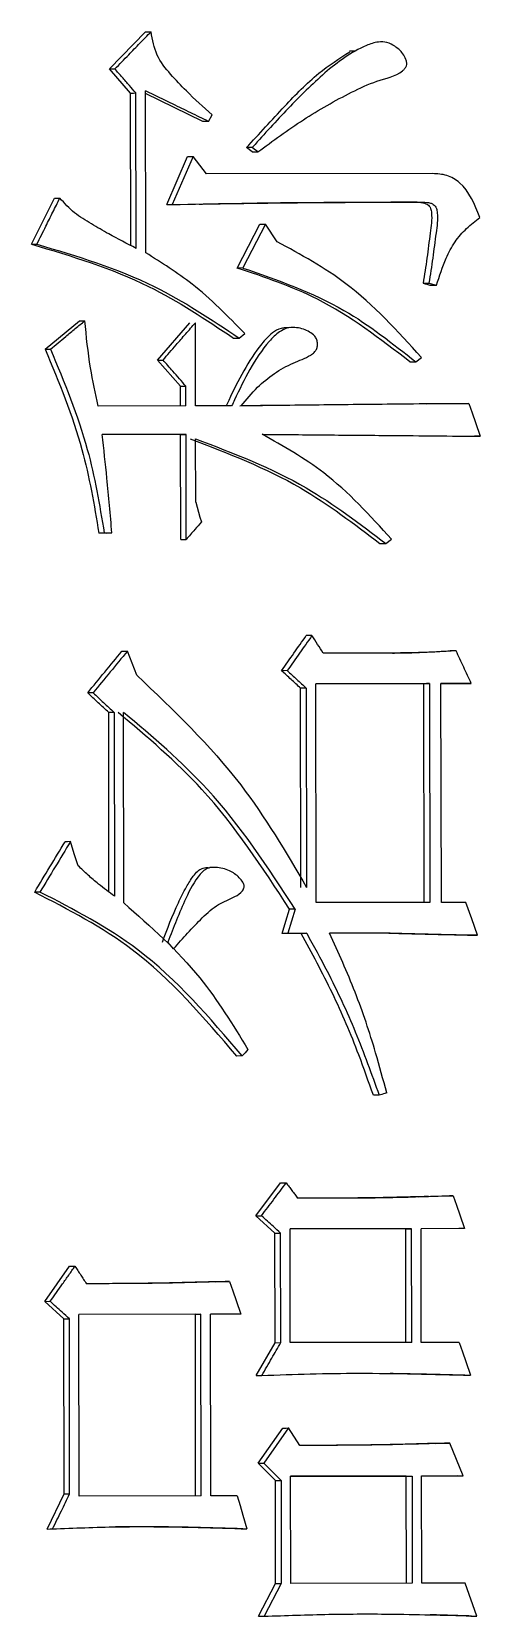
# Model space of a CAD drawing. Header units: millimetres. Extents: x 2320 to 4000, y 933 to 2121.
# Drawn here: x 2883.69 to 2885.91, y 1098.01 to 1105.84 of the extents above; entities that cross this region are included whole.
import ezdxf

# ---------------------------------------------------------------- set-up
doc = ezdxf.new("R2010")
doc.units = ezdxf.units.MM

msp = doc.modelspace()

# ---------------------------------------------------------------- linework, layer by layer
at = {"color": 7, "linetype": 'Continuous', "lineweight": 25}
for p, q in [((2884.0767, 1105.6598), (2884.2553, 1105.8439)), ((2884.2554, 1105.8439), (2884.2824, 1105.8442)), ((2885.2928, 1105.7479), (2885.2641, 1105.7477)), ((2884.0767, 1105.6598), (2884.1035, 1105.66)), ((2884.1805, 1105.5409), (2884.0767, 1105.6598)), ((2884.256, 1104.7515), (2884.2546, 1105.552)), ((2884.1818, 1104.7874), (2884.1805, 1105.5409)), ((2884.2088, 1104.7731), (2884.2075, 1105.5412)), ((2884.5384, 1105.4007), (2884.2546, 1105.5387)), ((2884.5658, 1105.401), (2884.5384, 1105.4007)), ((2884.5658, 1105.401), (2884.5846, 1105.4334)), ((2884.7825, 1105.2714), (2884.7548, 1105.2711)), ((2884.783, 1105.2496), (2884.7548, 1105.2711)), ((2884.783, 1105.2496), (2884.8108, 1105.2498)), ((2884.3603, 1104.9895), (2884.4634, 1105.2276)), ((2884.4907, 1105.2278), (2884.3875, 1104.9897)), ((2884.5568, 1105.1413), (2884.4907, 1105.2278)), ((2885.6749, 1105.1426), (2884.5568, 1105.1413)), ((2883.6917, 1104.794), (2883.8045, 1105.0213)), ((2883.8045, 1105.0213), (2883.8309, 1105.0215)), ((2885.5995, 1105.0017), (2885.6282, 1105.002)), ((2884.3603, 1104.9895), (2884.3875, 1104.9897)), ((2884.7088, 1104.6762), (2884.8212, 1104.8927)), ((2884.849, 1104.8929), (2884.7364, 1104.6764)), ((2884.9055, 1104.8064), (2884.849, 1104.8929)), ((2883.6917, 1104.7939), (2883.718, 1104.7942)), ((2884.7364, 1104.6764), (2884.7088, 1104.6761)), ((2885.6571, 1104.6018), (2885.6946, 1104.591)), ((2883.7586, 1104.2748), (2883.9281, 1104.4156)), ((2883.9281, 1104.4156), (2883.9547, 1104.4159)), ((2884.3146, 1104.2214), (2884.4742, 1104.4055)), ((2884.5022, 1103.9946), (2884.5015, 1104.4057)), ((2884.9693, 1104.3815), (2884.941, 1104.3813)), ((2884.6905, 1104.3299), (2884.7181, 1104.3302)), ((2884.7182, 1104.3302), (2884.7464, 1104.3519)), ((2883.7585, 1104.2747), (2883.7849, 1104.275)), ((2884.3146, 1104.2214), (2884.3417, 1104.2216)), ((2884.4277, 1104.0917), (2884.3146, 1104.2214)), ((2885.5921, 1104.2123), (2885.6201, 1104.2339)), ((2885.5633, 1104.212), (2885.5921, 1104.2122)), ((2884.4279, 1103.9944), (2884.4277, 1104.0917)), ((2884.4552, 1103.9946), (2884.455, 1104.0919)), ((2884.4552, 1103.9946), (2884.0215, 1103.9941)), ((2884.6811, 1103.9949), (2884.5022, 1103.9946)), ((2884.7209, 1103.9949), (2884.834, 1103.9961)), ((2885.6434, 1104.0048), (2885.8258, 1104.0068)), ((2885.8549, 1104.007), (2885.7196, 1104.0056)), ((2885.8258, 1104.0068), (2885.8549, 1104.007)), ((2884.4554, 1103.854), (2884.0406, 1103.8535)), ((2884.4281, 1103.8537), (2884.0406, 1103.8533)), ((2884.4281, 1103.8537), (2884.4554, 1103.854)), ((2884.429, 1103.3345), (2884.4281, 1103.8537)), ((2884.4563, 1103.3347), (2884.4554, 1103.854)), ((2884.5031, 1103.5187), (2884.5025, 1103.8323)), ((2885.9113, 1103.8448), (2885.8822, 1103.8446)), ((2884.0508, 1103.3667), (2884.024, 1103.3665)), ((2884.0618, 1103.3665), (2884.0241, 1103.3665)), ((2884.0508, 1103.3667), (2884.0886, 1103.3668)), ((2884.0618, 1103.3665), (2884.0886, 1103.3668)), ((2884.429, 1103.3345), (2884.4563, 1103.3347)), ((2885.4149, 1103.314), (2885.4435, 1103.3142)), ((2885.4435, 1103.3143), (2885.4716, 1103.3359)), ((2885.4914, 1102.7734), (2885.1346, 1102.773)), ((2885.7914, 1102.7846), (2885.7624, 1102.7844)), ((2885.024, 1101.6153), (2885.0223, 1102.5996)), ((2885.0503, 1102.5999), (2885.052, 1101.6155)), ((2885.0973, 1102.6215), (2885.6604, 1102.6222)), ((2885.6316, 1102.622), (2885.0973, 1102.6214)), ((2885.0991, 1101.5398), (2885.0973, 1102.6215)), ((2885.6334, 1101.5402), (2885.6316, 1102.622)), ((2885.6604, 1102.6222), (2885.6623, 1101.5405)), ((2885.7167, 1102.6223), (2885.8666, 1102.6224)), ((2885.7185, 1101.5405), (2885.7167, 1102.6223)), ((2885.8375, 1102.6222), (2885.7167, 1102.6221)), ((2884.0742, 1101.5918), (2884.0727, 1102.4795)), ((2884.0995, 1102.4797), (2884.1011, 1101.5711)), ((2884.1483, 1101.5386), (2884.1467, 1102.4797)), ((2884.6004, 1101.7136), (2884.5725, 1101.7134)), ((2883.7329, 1101.5922), (2883.7065, 1101.592)), ((2884.9957, 1101.5071), (2884.9678, 1101.5069)), ((2885.6623, 1101.5405), (2885.0991, 1101.5398)), ((2885.8403, 1101.5407), (2885.7185, 1101.5405)), ((2884.9584, 1101.3882), (2884.9305, 1101.388)), ((2885.0243, 1101.3881), (2884.9305, 1101.388)), ((2884.9584, 1101.3882), (2885.0524, 1101.3883)), ((2885.0524, 1101.3883), (2885.0243, 1101.3881)), ((2885.4656, 1101.3888), (2885.1651, 1101.3885)), ((2885.437, 1101.3886), (2885.1652, 1101.3883)), ((2885.4656, 1101.3888), (2885.437, 1101.3886)), ((2884.7336, 1100.7821), (2884.706, 1100.7819)), ((2885.4106, 1100.5883), (2885.3821, 1100.588)), ((2884.8013, 1099.9924), (2884.9232, 1100.1548)), ((2885.6074, 1100.0867), (2885.7482, 1100.0909)), ((2885.7482, 1100.0909), (2885.7772, 1100.0911)), ((2884.8013, 1099.9924), (2884.8291, 1099.9926)), ((2884.8954, 1099.906), (2884.8013, 1099.9924)), ((2884.8954, 1099.906), (2884.9233, 1099.9062)), ((2884.8963, 1099.3651), (2884.8954, 1099.906)), ((2884.9242, 1099.3653), (2884.9233, 1099.9062)), ((2885.5712, 1099.9286), (2884.9703, 1099.9279)), ((2885.5425, 1099.9284), (2884.9703, 1099.9277)), ((2884.9712, 1099.3654), (2884.9703, 1099.9279)), ((2885.5425, 1099.9284), (2885.5712, 1099.9286)), ((2885.5435, 1099.3659), (2885.5425, 1099.9284)), ((2885.5722, 1099.3661), (2885.5712, 1099.9286)), ((2885.8337, 1099.9289), (2885.6181, 1099.9286)), ((2885.8047, 1099.9287), (2885.6181, 1099.9285)), ((2885.6191, 1099.3661), (2885.6181, 1099.9286)), ((2885.8337, 1099.9289), (2885.8047, 1099.9287)), ((2883.7572, 1099.5693), (2883.8795, 1099.7425)), ((2884.6026, 1099.6666), (2884.6421, 1099.6677)), ((2884.6421, 1099.6677), (2884.6697, 1099.6679)), ((2883.7572, 1099.5693), (2883.7836, 1099.5695)), ((2883.8516, 1099.4829), (2883.7572, 1099.5693)), ((2883.8516, 1099.4829), (2883.8781, 1099.4831)), ((2883.8531, 1098.6175), (2883.8516, 1099.4829)), ((2883.8796, 1098.6177), (2883.8781, 1099.4831)), ((2884.5287, 1099.5055), (2883.9253, 1099.5048)), ((2884.5014, 1099.5053), (2883.9253, 1099.5046)), ((2883.9268, 1098.6069), (2883.9253, 1099.5048)), ((2884.5014, 1099.5053), (2884.5287, 1099.5055)), ((2884.5029, 1098.6074), (2884.5014, 1099.5053)), ((2884.5303, 1098.6077), (2884.5287, 1099.5055)), ((2884.7264, 1099.5057), (2884.5758, 1099.5056)), ((2884.5773, 1098.6077), (2884.5758, 1099.5056)), ((2884.6988, 1099.5055), (2884.5758, 1099.5054)), ((2884.7264, 1099.5057), (2884.6988, 1099.5055)), ((2884.8027, 1099.2027), (2884.8963, 1099.3651)), ((2884.8963, 1099.3651), (2884.9242, 1099.3653)), ((2885.5722, 1099.3661), (2884.9712, 1099.3654)), ((2885.8066, 1099.3664), (2885.6191, 1099.3661)), ((2885.834, 1099.2039), (2885.863, 1099.2042)), ((2884.8128, 1098.7701), (2884.9346, 1098.9433)), ((2884.9625, 1098.9435), (2884.8406, 1098.7703)), ((2885.0191, 1098.857), (2884.9625, 1098.9435)), ((2885.6908, 1098.8674), (2885.7316, 1098.8685)), ((2885.8264, 1098.7065), (2885.7606, 1098.8687)), ((2884.8975, 1098.6836), (2884.8128, 1098.7701)), ((2884.8406, 1098.7703), (2884.9254, 1098.6839)), ((2884.8984, 1098.1752), (2884.8975, 1098.6836)), ((2884.9254, 1098.6839), (2884.9262, 1098.1754)), ((2884.9723, 1098.7055), (2885.5733, 1098.7062)), ((2885.5446, 1098.706), (2884.9723, 1098.7053)), ((2884.9732, 1098.1755), (2884.9723, 1098.7055)), ((2885.5446, 1098.706), (2885.5733, 1098.7062)), ((2885.5455, 1098.176), (2885.5446, 1098.706)), ((2885.5733, 1098.7062), (2885.5742, 1098.1762)), ((2885.6202, 1098.7063), (2885.8264, 1098.7065)), ((2885.6211, 1098.1762), (2885.6202, 1098.7063)), ((2885.7974, 1098.7063), (2885.6202, 1098.7061)), ((2885.7974, 1098.7063), (2885.8264, 1098.7065)), ((2883.7685, 1098.4443), (2883.8531, 1098.6175)), ((2883.8531, 1098.6175), (2883.8796, 1098.6177)), ((2884.5303, 1098.6077), (2883.9268, 1098.6069)), ((2884.7091, 1098.6079), (2884.5773, 1098.6077)), ((2884.7288, 1098.4454), (2884.7565, 1098.4457)), ((2884.8141, 1098.0129), (2884.8984, 1098.1752)), ((2884.9262, 1098.1754), (2884.8419, 1098.0131)), ((2884.8984, 1098.1752), (2884.9262, 1098.1754)), ((2885.5742, 1098.1762), (2884.9732, 1098.1755)), ((2885.8367, 1098.1765), (2885.6211, 1098.1762)), ((2885.8932, 1098.0143), (2885.8367, 1098.1765)), ((2885.8641, 1098.0141), (2885.8932, 1098.0143))]:
    msp.add_line(p, q, dxfattribs=at)
at = {"color": 7, "linetype": 'Continuous', "lineweight": 25, "flags": 128}
for points in [[(2884.1805, 1105.5409), (2884.1956, 1105.5411), (2884.2075, 1105.5412)], [(2884.8107, 1105.2498), (2884.8036, 1105.2553), (2884.793, 1105.2633), (2884.7825, 1105.2714)], [(2884.4634, 1105.2276), (2884.4787, 1105.2277), (2884.4907, 1105.2278)], [(2884.8212, 1104.8927), (2884.8367, 1104.8928), (2884.849, 1104.8929)], [(2885.6282, 1104.6015), (2885.6399, 1104.6016), (2885.6485, 1104.6017), (2885.6571, 1104.6018)], [(2885.6657, 1104.5908), (2885.6774, 1104.5909), (2885.686, 1104.5909), (2885.6946, 1104.591)], [(2884.4277, 1104.0917), (2884.443, 1104.0918), (2884.455, 1104.0919)], [(2885.8549, 1104.007), (2885.8712, 1103.96), (2885.8876, 1103.913), (2885.9113, 1103.8448)], [(2884.5031, 1103.5187), (2884.5173, 1103.47), (2884.5244, 1103.4457), (2884.5315, 1103.4214)], [(2885.0781, 1102.8595), (2885.0623, 1102.8594), (2885.05, 1102.8593)], [(2884.1381, 1102.7825), (2884.1532, 1102.7826), (2884.165, 1102.7827)], [(2884.2124, 1102.6638), (2884.1887, 1102.7232), (2884.165, 1102.7827)], [(2884.9562, 1102.6863), (2884.9405, 1102.6862), (2884.9282, 1102.6861)], [(2883.9956, 1102.577), (2883.9806, 1102.5769), (2883.9689, 1102.5768)], [(2885.0503, 1102.5999), (2885.0346, 1102.5997), (2885.0223, 1102.5996)], [(2885.6604, 1102.6222), (2885.6443, 1102.6221), (2885.6316, 1102.622)], [(2885.8666, 1102.6224), (2885.8503, 1102.6223), (2885.8375, 1102.6222)], [(2884.0995, 1102.4797), (2884.0845, 1102.4796), (2884.0727, 1102.4795)], [(2883.8836, 1101.8413), (2883.8687, 1101.8411), (2883.857, 1101.841)], [(2883.9215, 1101.7223), (2883.9025, 1101.7818), (2883.8836, 1101.8413)], [(2884.9305, 1101.388), (2884.9491, 1101.4475), (2884.9678, 1101.5069)], [(2884.9957, 1101.5071), (2884.9771, 1101.4477), (2884.9584, 1101.3882)], [(2885.8968, 1101.3785), (2885.8686, 1101.4596), (2885.8403, 1101.5407)], [(2884.3938, 1101.3118), (2884.3865, 1101.3201), (2884.376, 1101.3322), (2884.3654, 1101.3443)], [(2885.8968, 1101.3785), (2885.8805, 1101.3784), (2885.8677, 1101.3783)], [(2884.7617, 1100.8146), (2884.7477, 1100.7984), (2884.7336, 1100.7822)], [(2884.9232, 1100.1548), (2884.9388, 1100.1549), (2884.9511, 1100.155)], [(2885.7772, 1100.0911), (2885.7936, 1100.0441), (2885.81, 1099.9971), (2885.8337, 1099.9289)], [(2883.8795, 1099.7425), (2883.8943, 1099.7426), (2883.906, 1099.7427)], [(2884.6697, 1099.6679), (2884.6861, 1099.6209), (2884.7026, 1099.5739), (2884.7264, 1099.5057)], [(2885.8066, 1099.3664), (2885.8229, 1099.3194), (2885.8393, 1099.2724), (2885.863, 1099.2042)], [(2884.8027, 1099.2027), (2884.8182, 1099.2029), (2884.8304, 1099.203)], [(2884.9346, 1098.9433), (2884.9503, 1098.9434), (2884.9625, 1098.9435)], [(2885.7316, 1098.8685), (2885.7478, 1098.8686), (2885.7606, 1098.8687)], [(2884.8128, 1098.7701), (2884.8284, 1098.7702), (2884.8406, 1098.7703)], [(2884.8975, 1098.6836), (2884.9131, 1098.6838), (2884.9254, 1098.6839)], [(2884.7091, 1098.6079), (2884.7231, 1098.56), (2884.7371, 1098.5122), (2884.7565, 1098.4457)], [(2883.7685, 1098.4443), (2883.7833, 1098.4444), (2883.7949, 1098.4445)], [(2884.8141, 1098.0129), (2884.8297, 1098.013), (2884.8419, 1098.0131)]]:
    msp.add_lwpolyline(points, dxfattribs=at)
at = {"color": 7, "linetype": 'Continuous', "lineweight": 25}
for points, knots in [([(2884.1035, 1105.66), (2884.1263, 1105.6835), (2884.1676, 1105.7259), (2884.2272, 1105.7873), (2884.264, 1105.8252), (2884.2824, 1105.8441)], [0, 0, 0, 0, 0.382282, 0.691141, 1, 1, 1, 1]), ([(2884.5846, 1105.4334), (2884.5413, 1105.4721), (2884.4698, 1105.5359), (2884.3783, 1105.6331), (2884.3033, 1105.7252), (2884.2894, 1105.8042), (2884.2824, 1105.8441)], [0, 0, 0, 0, 0.335019, 0.553277, 0.774167, 1, 1, 1, 1]), ([(2884.8108, 1105.2498), (2884.8848, 1105.3043), (2885.033, 1105.4133), (2885.2331, 1105.5263), (2885.3972, 1105.6043), (2885.4955, 1105.6236), (2885.5383, 1105.6612), (2885.5464, 1105.6747), (2885.5481, 1105.6912), (2885.5428, 1105.7123), (2885.5244, 1105.7425), (2885.4924, 1105.7721), (2885.4501, 1105.7932), (2885.4001, 1105.7956), (2885.2893, 1105.7558), (2885.1365, 1105.6439), (2884.9588, 1105.4646), (2884.842, 1105.3382), (2884.7837, 1105.2727), (2884.7825, 1105.2714)], [0, 0, 0, 0, 0.146381, 0.292955, 0.366204, 0.439427, 0.447745, 0.45616, 0.463429, 0.472823, 0.489454, 0.518148, 0.540935, 0.563855, 0.5971, 0.728175, 0.861561, 0.997171, 1, 1, 1, 1]), ([(2884.7548, 1105.2711), (2884.8173, 1105.3393), (2884.9328, 1105.4654), (2885.0954, 1105.6354), (2885.2134, 1105.7112), (2885.266, 1105.745)], [0, 0, 0, 0, 0.395642, 0.731031, 1, 1, 1, 1]), ([(2884.2075, 1105.5412), (2884.1967, 1105.5535), (2884.174, 1105.5795), (2884.1393, 1105.6191), (2884.1155, 1105.6464), (2884.1035, 1105.66)], [0, 0, 0, 0, 0.311539, 0.655769, 1, 1, 1, 1]), ([(2884.5658, 1105.401), (2884.5367, 1105.4151), (2884.4786, 1105.4433), (2884.3749, 1105.4937), (2884.3002, 1105.5299), (2884.2546, 1105.552)], [0, 0, 0, 0, 0.280241, 0.560481, 1, 1, 1, 1]), ([(2885.9095, 1104.9266), (2885.8836, 1104.9907), (2885.848, 1105.0788), (2885.7467, 1105.1392), (2885.6987, 1105.1415), (2885.6749, 1105.1426)], [0, 0, 0, 0, 0.574092, 0.788689, 1, 1, 1, 1]), ([(2883.718, 1104.7942), (2883.7327, 1104.8238), (2883.7589, 1104.8765), (2883.7966, 1104.9523), (2883.8195, 1104.9984), (2883.8309, 1105.0215)], [0, 0, 0, 0, 0.390969, 0.695485, 1, 1, 1, 1]), ([(2884.2088, 1104.7731), (2884.1634, 1104.7965), (2884.0885, 1104.835), (2883.9872, 1104.8944), (2883.9003, 1104.946), (2883.8542, 1104.9962), (2883.831, 1105.0215)], [0, 0, 0, 0, 0.337761, 0.556951, 0.777135, 1, 1, 1, 1]), ([(2884.3875, 1104.9897), (2884.5913, 1104.9939), (2884.9004, 1105.0004), (2885.3137, 1105.0014), (2885.5234, 1105.0018), (2885.6282, 1105.002)], [0, 0, 0, 0, 0.49199, 0.745991, 1, 1, 1, 1]), ([(2884.521, 1104.9923), (2884.521, 1104.9923), (2884.5209, 1104.9923), (2884.5216, 1104.9923), (2884.526, 1104.9923), (2884.6844, 1104.9948), (2885.0158, 1105.0004), (2885.3216, 1105.0011), (2885.4767, 1105.0015)], [0, 0, 0, 0, 0.000795, 0.002233, 0.005661, 0.021899, 0.504116, 1, 1, 1, 1]), ([(2885.5995, 1105.0017), (2885.5946, 1105.0017), (2885.5848, 1105.0017), (2885.5701, 1105.0017), (2885.5505, 1105.0017), (2885.5261, 1105.0016), (2885.4971, 1105.0016), (2885.4779, 1105.0015), (2885.4685, 1105.0015)], [0, 0, 0, 0, 0.112096, 0.224193, 0.336289, 0.560482, 0.784675, 1, 1, 1, 1]), ([(2885.5995, 1105.0016), (2885.6115, 1105.0011), (2885.6288, 1105.0002), (2885.6488, 1104.9917), (2885.6594, 1104.9824), (2885.667, 1104.968), (2885.674, 1104.9229), (2885.6614, 1104.8407), (2885.648, 1104.7251), (2885.6348, 1104.6427), (2885.6282, 1104.6015)], [0, 0, 0, 0, 0.0829319, 0.1185504, 0.1475977, 0.1766248, 0.2256776, 0.4463606, 0.7230835, 1, 1, 1, 1]), ([(2885.6283, 1105.0019), (2885.6404, 1105.0013), (2885.6576, 1105.0004), (2885.6777, 1104.9919), (2885.6882, 1104.9826), (2885.6959, 1104.9682), (2885.7029, 1104.9231), (2885.6903, 1104.8408), (2885.6768, 1104.7253), (2885.6636, 1104.643), (2885.6571, 1104.6018)], [0, 0, 0, 0, 0.083122, 0.118748, 0.147802, 0.176836, 0.225889, 0.446626, 0.723216, 1, 1, 1, 1]), ([(2885.6946, 1104.591), (2885.7093, 1104.6363), (2885.7334, 1104.7105), (2885.7828, 1104.8065), (2885.8415, 1104.8733), (2885.887, 1104.9089), (2885.9095, 1104.9266)], [0, 0, 0, 0, 0.347242, 0.568885, 0.786213, 1, 1, 1, 1]), ([(2883.6917, 1104.7939), (2883.8892, 1104.7347), (2884.244, 1104.6282), (2884.5534, 1104.4215), (2884.6905, 1104.3299)], [0, 0, 0, 0, 0.556852, 1, 1, 1, 1]), ([(2883.718, 1104.7941), (2883.9158, 1104.7349), (2884.271, 1104.6285), (2884.5808, 1104.4217), (2884.7181, 1104.3301)], [0, 0, 0, 0, 0.556899, 1, 1, 1, 1]), ([(2885.6201, 1104.2339), (2885.5021, 1104.3643), (2885.2929, 1104.5954), (2885.0231, 1104.7423), (2884.9055, 1104.8064)], [0, 0, 0, 0, 0.5642623, 1, 1, 1, 1]), ([(2884.7464, 1104.3519), (2884.6624, 1104.4379), (2884.5134, 1104.5905), (2884.3342, 1104.7026), (2884.256, 1104.7515)], [0, 0, 0, 0, 0.5632176, 1, 1, 1, 1]), ([(2885.5633, 1104.212), (2885.4157, 1104.3258), (2885.1538, 1104.5275), (2884.8439, 1104.631), (2884.7088, 1104.6761)], [0, 0, 0, 0, 0.564, 1, 1, 1, 1]), ([(2884.7364, 1104.6763), (2884.9084, 1104.6165), (2885.2181, 1104.5087), (2885.477, 1104.3035), (2885.5921, 1104.2122)], [0, 0, 0, 0, 0.555457, 1, 1, 1, 1]), ([(2885.6282, 1104.6015), (2885.6313, 1104.6006), (2885.6376, 1104.5988), (2885.6501, 1104.5952), (2885.6595, 1104.5926), (2885.6657, 1104.5908)], [0, 0, 0, 0, 0.25035, 0.500669, 1, 1, 1, 1]), ([(2883.785, 1104.275), (2883.8101, 1104.2958), (2883.8509, 1104.3297), (2883.9075, 1104.3767), (2883.939, 1104.4028), (2883.9547, 1104.4159)], [0, 0, 0, 0, 0.443416, 0.721708, 1, 1, 1, 1]), ([(2884.0215, 1103.9941), (2884.0075, 1104.0566), (2883.9766, 1104.1957), (2883.9625, 1104.3377), (2883.9547, 1104.4159)], [0, 0, 0, 0, 0.449849, 1, 1, 1, 1]), ([(2884.3417, 1104.2216), (2884.3632, 1104.2464), (2884.4006, 1104.2894), (2884.4539, 1104.3508), (2884.4857, 1104.3874), (2884.5015, 1104.4057)], [0, 0, 0, 0, 0.403163, 0.701581, 1, 1, 1, 1]), ([(2884.9413, 1104.3794), (2884.9359, 1104.3791), (2884.9144, 1104.3778), (2884.8735, 1104.3514), (2884.7744, 1104.2415), (2884.7086, 1104.1106), (2884.6579, 1104.0038), (2884.6536, 1103.9946)], [0, 0, 0, 0, 0.033328, 0.133484, 0.286316, 0.938711, 1, 1, 1, 1]), ([(2884.7282, 1103.9949), (2884.7543, 1104.0265), (2884.8262, 1104.1135), (2884.948, 1104.1962), (2885.0519, 1104.2317), (2885.0893, 1104.2577), (2885.101, 1104.2738), (2885.1061, 1104.292), (2885.1057, 1104.3117), (2885.0993, 1104.3312), (2885.0839, 1104.3503), (2885.0491, 1104.3707), (2885.0038, 1104.3844), (2884.9538, 1104.381), (2884.9087, 1104.3578), (2884.804, 1104.251), (2884.7387, 1104.1159), (2884.6857, 1104.0046), (2884.6811, 1103.9949)], [0, 0, 0, 0, 0.104818, 0.288489, 0.371147, 0.389957, 0.405379, 0.420809, 0.436752, 0.454223, 0.471611, 0.498261, 0.557752, 0.592464, 0.627047, 0.687152, 0.97271, 1, 1, 1, 1]), ([(2883.7585, 1104.2748), (2883.8263, 1104.1117), (2883.948, 1103.819), (2884.0007, 1103.5054), (2884.024, 1103.3665)], [0, 0, 0, 0, 0.55707, 1, 1, 1, 1]), ([(2883.7849, 1104.275), (2883.8528, 1104.1119), (2883.9746, 1103.8193), (2884.0274, 1103.5056), (2884.0508, 1103.3667)], [0, 0, 0, 0, 0.557097, 1, 1, 1, 1]), ([(2884.455, 1104.0919), (2884.4442, 1104.1043), (2884.4226, 1104.129), (2884.3849, 1104.1722), (2884.3579, 1104.2031), (2884.3417, 1104.2216)], [0, 0, 0, 0, 0.285577, 0.571154, 1, 1, 1, 1]), ([(2885.7182, 1104.0056), (2885.6449, 1104.0048), (2885.4436, 1104.0027), (2885.1136, 1103.9992), (2884.8567, 1103.9963), (2884.7282, 1103.9949)], [0, 0, 0, 0, 0.222582, 0.611286, 1, 1, 1, 1]), ([(2885.7462, 1104.0056), (2885.7462, 1104.0056), (2885.7464, 1104.0056), (2885.7395, 1104.0056), (2885.7276, 1104.0056), (2885.7172, 1104.0056)], [0, 0, 0, 0, 0.006392, 0.138059, 1, 1, 1, 1]), ([(2884.0886, 1103.3668), (2884.081, 1103.4571), (2884.0674, 1103.6196), (2884.0488, 1103.7815), (2884.0406, 1103.8535)], [0, 0, 0, 0, 0.555754, 1, 1, 1, 1]), ([(2884.4752, 1103.8321), (2884.6624, 1103.7606), (2884.999, 1103.6319), (2885.2871, 1103.4117), (2885.4149, 1103.314)], [0, 0, 0, 0, 0.55621, 1, 1, 1, 1]), ([(2884.5025, 1103.8323), (2884.69, 1103.7608), (2885.027, 1103.6322), (2885.3155, 1103.4119), (2885.4435, 1103.3142)], [0, 0, 0, 0, 0.55626, 1, 1, 1, 1]), ([(2884.8319, 1103.8544), (2884.9381, 1103.8534), (2885.1504, 1103.8515), (2885.5103, 1103.8483), (2885.7637, 1103.8461), (2885.9113, 1103.8448)], [0, 0, 0, 0, 0.294538, 0.589076, 1, 1, 1, 1]), ([(2885.4716, 1103.3359), (2885.3654, 1103.4528), (2885.1773, 1103.66), (2884.9367, 1103.7954), (2884.8319, 1103.8544)], [0, 0, 0, 0, 0.56439, 1, 1, 1, 1]), ([(2884.5315, 1103.4214), (2884.5207, 1103.409), (2884.5028, 1103.3884), (2884.4778, 1103.3595), (2884.4634, 1103.343), (2884.4563, 1103.3347)], [0, 0, 0, 0, 0.428361, 0.71418, 1, 1, 1, 1]), ([(2884.9282, 1102.6861), (2884.9485, 1102.7149), (2884.9891, 1102.7727), (2885.0297, 1102.8304), (2885.05, 1102.8593)], [0, 0, 0, 0, 0.5, 1, 1, 1, 1]), ([(2885.0781, 1102.8595), (2885.0578, 1102.8306), (2885.0171, 1102.7729), (2884.9765, 1102.7152), (2884.9562, 1102.6863)], [0, 0, 0, 0, 0.5, 1, 1, 1, 1]), ([(2885.1346, 1102.773), (2885.1252, 1102.7874), (2885.1063, 1102.8163), (2885.0875, 1102.8451), (2885.0781, 1102.8595)], [0, 0, 0, 0, 0.5000002, 1, 1, 1, 1]), ([(2883.9689, 1102.5768), (2883.9971, 1102.611), (2884.0535, 1102.6796), (2884.1099, 1102.7482), (2884.1381, 1102.7825)], [0, 0, 0, 0, 0.5, 1, 1, 1, 1]), ([(2884.165, 1102.7827), (2884.1368, 1102.7484), (2884.0803, 1102.6798), (2884.0238, 1102.6113), (2883.9956, 1102.577)], [0, 0, 0, 0, 0.5, 1, 1, 1, 1]), ([(2885.4765, 1102.7734), (2885.5042, 1102.7737), (2885.5657, 1102.7744), (2885.661, 1102.7784), (2885.7286, 1102.7824), (2885.7624, 1102.7844)], [0, 0, 0, 0, 0.289748, 0.644811, 1, 1, 1, 1]), ([(2885.7914, 1102.7846), (2885.7589, 1102.7827), (2885.6927, 1102.7788), (2885.5927, 1102.7745), (2885.5251, 1102.7738), (2885.4914, 1102.7734)], [0, 0, 0, 0, 0.325196, 0.662509, 1, 1, 1, 1]), ([(2885.8666, 1102.6224), (2885.8541, 1102.6495), (2885.829, 1102.7035), (2885.8039, 1102.7576), (2885.7914, 1102.7846)], [0, 0, 0, 0, 0.499999, 1, 1, 1, 1]), ([(2884.2123, 1102.6637), (2884.3933, 1102.4912), (2884.7191, 1102.1805), (2884.9494, 1101.7893), (2885.0518, 1101.6154)], [0, 0, 0, 0, 0.555354, 1, 1, 1, 1]), ([(2885.0223, 1102.5996), (2885.0066, 1102.614), (2884.9753, 1102.6428), (2884.9439, 1102.6717), (2884.9282, 1102.6861)], [0, 0, 0, 0, 0.5, 1, 1, 1, 1]), ([(2884.9562, 1102.6863), (2884.9719, 1102.6719), (2885.0032, 1102.6431), (2885.0346, 1102.6143), (2885.0503, 1102.5999)], [0, 0, 0, 0, 0.499998, 1, 1, 1, 1]), ([(2884.0727, 1102.4795), (2884.0554, 1102.4957), (2884.0208, 1102.5281), (2883.9862, 1102.5605), (2883.9689, 1102.5768)], [0, 0, 0, 0, 0.5, 1, 1, 1, 1]), ([(2883.9956, 1102.577), (2884.0129, 1102.5608), (2884.0476, 1102.5284), (2884.0822, 1102.496), (2884.0995, 1102.4797)], [0, 0, 0, 0, 0.499998, 1, 1, 1, 1]), ([(2884.9678, 1101.5069), (2884.8327, 1101.7138), (2884.5938, 1102.0799), (2884.2635, 1102.3584), (2884.1198, 1102.4795)], [0, 0, 0, 0, 0.565057, 1, 1, 1, 1]), ([(2884.9957, 1101.5071), (2884.8605, 1101.714), (2884.6212, 1102.0802), (2884.2905, 1102.3586), (2884.1467, 1102.4797)], [0, 0, 0, 0, 0.564995, 1, 1, 1, 1]), ([(2883.7066, 1101.5921), (2883.7317, 1101.6336), (2883.7818, 1101.7166), (2883.832, 1101.7995), (2883.857, 1101.841)], [0, 0, 0, 0, 0.5, 1, 1, 1, 1]), ([(2883.8836, 1101.8413), (2883.8585, 1101.7998), (2883.8082, 1101.7168), (2883.758, 1101.6338), (2883.7329, 1101.5923)], [0, 0, 0, 0, 0.5, 1, 1, 1, 1]), ([(2884.1011, 1101.5711), (2884.0745, 1101.591), (2884.03, 1101.6244), (2883.9704, 1101.6753), (2883.9378, 1101.7066), (2883.9215, 1101.7223)], [0, 0, 0, 0, 0.424754, 0.712014, 1, 1, 1, 1]), ([(2884.3382, 1101.344), (2884.363, 1101.41), (2884.398, 1101.5034), (2884.4528, 1101.6111), (2884.4844, 1101.6636), (2884.5103, 1101.6955), (2884.534, 1101.7097), (2884.5552, 1101.7145), (2884.5679, 1101.7126), (2884.5726, 1101.7119)], [0, 0, 0, 0, 0.457571, 0.647016, 0.786989, 0.85861, 0.913637, 0.968567, 1, 1, 1, 1]), ([(2884.3939, 1101.3117), (2884.4399, 1101.3638), (2884.5088, 1101.4418), (2884.6098, 1101.5341), (2884.6848, 1101.5609), (2884.7276, 1101.5879), (2884.7404, 1101.6068), (2884.7435, 1101.6169), (2884.7426, 1101.6285), (2884.7353, 1101.6452), (2884.7125, 1101.6718), (2884.6681, 1101.7025), (2884.6153, 1101.7146), (2884.5736, 1101.7137), (2884.5462, 1101.7029), (2884.5004, 1101.6552), (2884.4387, 1101.5332), (2884.3936, 1101.417), (2884.3654, 1101.3443)], [0, 0, 0, 0, 0.187598, 0.281274, 0.363559, 0.404897, 0.415316, 0.423913, 0.432539, 0.445487, 0.471594, 0.525453, 0.589419, 0.616919, 0.639174, 0.667929, 0.792359, 1, 1, 1, 1]), ([(2884.706, 1100.7819), (2884.5444, 1100.9713), (2884.2587, 1101.306), (2883.8738, 1101.5054), (2883.7065, 1101.592)], [0, 0, 0, 0, 0.565596, 1, 1, 1, 1]), ([(2884.7336, 1100.7822), (2884.5718, 1100.9715), (2884.2856, 1101.3063), (2883.9003, 1101.5056), (2883.7329, 1101.5922)], [0, 0, 0, 0, 0.565519, 1, 1, 1, 1]), ([(2884.1483, 1101.5386), (2884.2807, 1101.4214), (2884.5192, 1101.2104), (2884.6871, 1100.9364), (2884.7617, 1100.8146)], [0, 0, 0, 0, 0.555264, 1, 1, 1, 1]), ([(2885.3821, 1100.588), (2885.3586, 1100.6545), (2885.2981, 1100.8257), (2885.1839, 1101.0958), (2885.0776, 1101.2905), (2885.0243, 1101.3881)], [0, 0, 0, 0, 0.240512, 0.619057, 1, 1, 1, 1]), ([(2885.0524, 1101.3883), (2885.0866, 1101.3262), (2885.174, 1101.1677), (2885.2975, 1100.902), (2885.3728, 1100.6931), (2885.4106, 1100.5883)], [0, 0, 0, 0, 0.242868, 0.620238, 1, 1, 1, 1]), ([(2885.4481, 1100.5991), (2885.4304, 1100.6655), (2885.3853, 1100.8338), (2885.2968, 1101.1002), (2885.2091, 1101.2921), (2885.1651, 1101.3885)], [0, 0, 0, 0, 0.245072, 0.621096, 1, 1, 1, 1]), ([(2885.8677, 1101.3783), (2885.839, 1101.3789), (2885.753, 1101.381), (2885.6095, 1101.3845), (2885.4945, 1101.3872), (2885.437, 1101.3886)], [0, 0, 0, 0, 0.1996489, 0.5998233, 1, 1, 1, 1]), ([(2885.4656, 1101.3888), (2885.5229, 1101.3874), (2885.6235, 1101.385), (2885.7673, 1101.3816), (2885.8536, 1101.3795), (2885.8968, 1101.3785)], [0, 0, 0, 0, 0.398779, 0.699389, 1, 1, 1, 1]), ([(2885.4481, 1100.5991), (2885.445, 1100.5982), (2885.4372, 1100.596), (2885.4247, 1100.5923), (2885.4153, 1100.5896), (2885.4106, 1100.5883)], [0, 0, 0, 0, 0.25, 0.625, 1, 1, 1, 1]), ([(2884.8291, 1099.9926), (2884.8494, 1100.0197), (2884.8799, 1100.0603), (2884.9206, 1100.1144), (2884.9409, 1100.1415), (2884.9511, 1100.155)], [0, 0, 0, 0, 0.5, 0.75, 1, 1, 1, 1]), ([(2884.9511, 1100.155), (2884.9558, 1100.1487), (2884.9652, 1100.1361), (2884.9793, 1100.1172), (2884.9935, 1100.0983), (2885.0029, 1100.0857), (2885.0076, 1100.0794)], [0, 0, 0, 0, 0.25, 0.5, 0.750001, 1, 1, 1, 1]), ([(2885.7772, 1100.0911), (2885.6779, 1100.0874), (2885.5002, 1100.0807), (2885.2436, 1100.0787), (2885.0863, 1100.0791), (2885.0076, 1100.0794)], [0, 0, 0, 0, 0.387747, 0.693846, 1, 1, 1, 1]), ([(2885.6554, 1100.0878), (2885.6554, 1100.0878), (2885.6554, 1100.0878), (2885.6545, 1100.0878), (2885.6487, 1100.0876), (2885.548, 1100.0847), (2885.4014, 1100.0811), (2885.2378, 1100.0797), (2885.1218, 1100.0793), (2885.0738, 1100.0793), (2885.0426, 1100.0793)], [0, 0, 0, 0, 0.001384, 0.004969, 0.009192, 0.04134, 0.466887, 0.713906, 0.81346, 1, 1, 1, 1]), ([(2884.9233, 1099.9062), (2884.9113, 1099.9172), (2884.8896, 1099.9371), (2884.8582, 1099.966), (2884.8388, 1099.9837), (2884.8291, 1099.9926)], [0, 0, 0, 0, 0.382635, 0.691318, 1, 1, 1, 1]), ([(2883.7836, 1099.5695), (2883.804, 1099.5984), (2883.8346, 1099.6417), (2883.8754, 1099.6994), (2883.8958, 1099.7283), (2883.906, 1099.7427)], [0, 0, 0, 0, 0.4999999, 0.75, 1, 1, 1, 1]), ([(2883.906, 1099.7427), (2883.9108, 1099.7355), (2883.9202, 1099.7211), (2883.9344, 1099.6995), (2883.9486, 1099.6779), (2883.9581, 1099.6635), (2883.9628, 1099.6563)], [0, 0, 0, 0, 0.2500001, 0.5000003, 0.7500004, 1, 1, 1, 1]), ([(2884.6697, 1099.6679), (2884.5625, 1099.6645), (2884.4017, 1099.6593), (2884.166, 1099.6571), (2884.0375, 1099.6566), (2883.9628, 1099.6563)], [0, 0, 0, 0, 0.455483, 0.683214, 1, 1, 1, 1]), ([(2884.6129, 1099.6666), (2884.613, 1099.6666), (2884.6131, 1099.6666), (2884.6124, 1099.6666), (2884.6097, 1099.6665), (2884.5971, 1099.6662), (2884.4911, 1099.6632), (2884.3425, 1099.6595), (2884.1807, 1099.6575), (2884.1106, 1099.6571), (2884.092, 1099.6569)], [0, 0, 0, 0, 0.001205, 0.007642, 0.013824, 0.027303, 0.103547, 0.586764, 0.89035, 1, 1, 1, 1]), ([(2883.8781, 1099.4831), (2883.8661, 1099.4941), (2883.8443, 1099.514), (2883.8128, 1099.5428), (2883.7933, 1099.5606), (2883.7836, 1099.5695)], [0, 0, 0, 0, 0.382635, 0.691318, 1, 1, 1, 1]), ([(2884.8304, 1099.203), (2884.8387, 1099.2173), (2884.8552, 1099.2458), (2884.8864, 1099.2999), (2884.9094, 1099.3398), (2884.9242, 1099.3653)], [0, 0, 0, 0, 0.263834, 0.527668, 1, 1, 1, 1]), ([(2884.8304, 1099.203), (2884.9103, 1099.2059), (2885.0699, 1099.2119), (2885.3219, 1099.2152), (2885.5864, 1099.2116), (2885.7708, 1099.2066), (2885.863, 1099.2042)], [0, 0, 0, 0, 0.231566, 0.463148, 0.731542, 1, 1, 1, 1]), ([(2885.834, 1099.2039), (2885.8239, 1099.2042), (2885.8089, 1099.2046), (2885.7888, 1099.2052), (2885.7737, 1099.2056), (2885.7586, 1099.206), (2885.7436, 1099.2063), (2885.7285, 1099.2067), (2885.7134, 1099.2071), (2885.6984, 1099.2075), (2885.6833, 1099.2079), (2885.6682, 1099.2083), (2885.6532, 1099.2086), (2885.6381, 1099.209), (2885.623, 1099.2093), (2885.6029, 1099.2098), (2885.5506, 1099.2109), (2885.5032, 1099.2117), (2885.466, 1099.2123)], [0, 0, 0, 0, 0.081923, 0.122885, 0.163846, 0.204808, 0.245769, 0.286731, 0.327693, 0.368654, 0.409616, 0.450577, 0.491539, 0.5325, 0.573462, 0.614423, 0.696346, 1, 1, 1, 1]), ([(2885.7606, 1098.8687), (2885.6232, 1098.8646), (2885.4311, 1098.8589), (2885.1838, 1098.8577), (2885.074, 1098.8572), (2885.0191, 1098.857)], [0, 0, 0, 0, 0.5564808, 0.7782386, 1, 1, 1, 1]), ([(2885.7058, 1098.8675), (2885.7059, 1098.8675), (2885.706, 1098.8675), (2885.7048, 1098.8675), (2885.6992, 1098.8674), (2885.5968, 1098.8646), (2885.4301, 1098.8601), (2885.2502, 1098.8582), (2885.1587, 1098.8576), (2885.1142, 1098.8574), (2885.0919, 1098.8573), (2885.08, 1098.8573)], [0, 0, 0, 0, 0.001502, 0.005479, 0.014558, 0.040976, 0.490403, 0.759245, 0.864712, 0.927069, 1, 1, 1, 1]), ([(2883.7949, 1098.4445), (2883.8022, 1098.4594), (2883.8167, 1098.4891), (2883.845, 1098.5468), (2883.8659, 1098.5897), (2883.8796, 1098.6177)], [0, 0, 0, 0, 0.2574409, 0.5148817, 1, 1, 1, 1]), ([(2883.7949, 1098.4445), (2883.9016, 1098.4489), (2884.1154, 1098.4577), (2884.4361, 1098.4552), (2884.6496, 1098.4488), (2884.7565, 1098.4457)], [0, 0, 0, 0, 0.33259, 0.666186, 1, 1, 1, 1]), ([(2884.7288, 1098.4454), (2884.6213, 1098.4489), (2884.414, 1098.4554), (2884.2063, 1098.455), (2884.1062, 1098.4548)], [0, 0, 0, 0, 0.518523, 1, 1, 1, 1]), ([(2884.8419, 1098.0131), (2884.9486, 1098.0169), (2885.1621, 1098.0246), (2885.444, 1098.025), (2885.6877, 1098.02), (2885.8247, 1098.0162), (2885.8932, 1098.0143)], [0, 0, 0, 0, 0.304153, 0.608343, 0.804164, 1, 1, 1, 1]), ([(2885.8641, 1098.0141), (2885.8508, 1098.0145), (2885.8308, 1098.0152), (2885.8042, 1098.016), (2885.7843, 1098.0167), (2885.7643, 1098.0173), (2885.7377, 1098.0181), (2885.7045, 1098.0191), (2885.6774, 1098.0199), (2885.6637, 1098.0202), (2885.6632, 1098.0202)], [0, 0, 0, 0, 0.1986, 0.2979, 0.397199, 0.496499, 0.595799, 0.794399, 0.992998, 1, 1, 1, 1])]:
    msp.add_open_spline(points, degree=3, knots=knots, dxfattribs=at)

doc.saveas('drawing.dxf')
